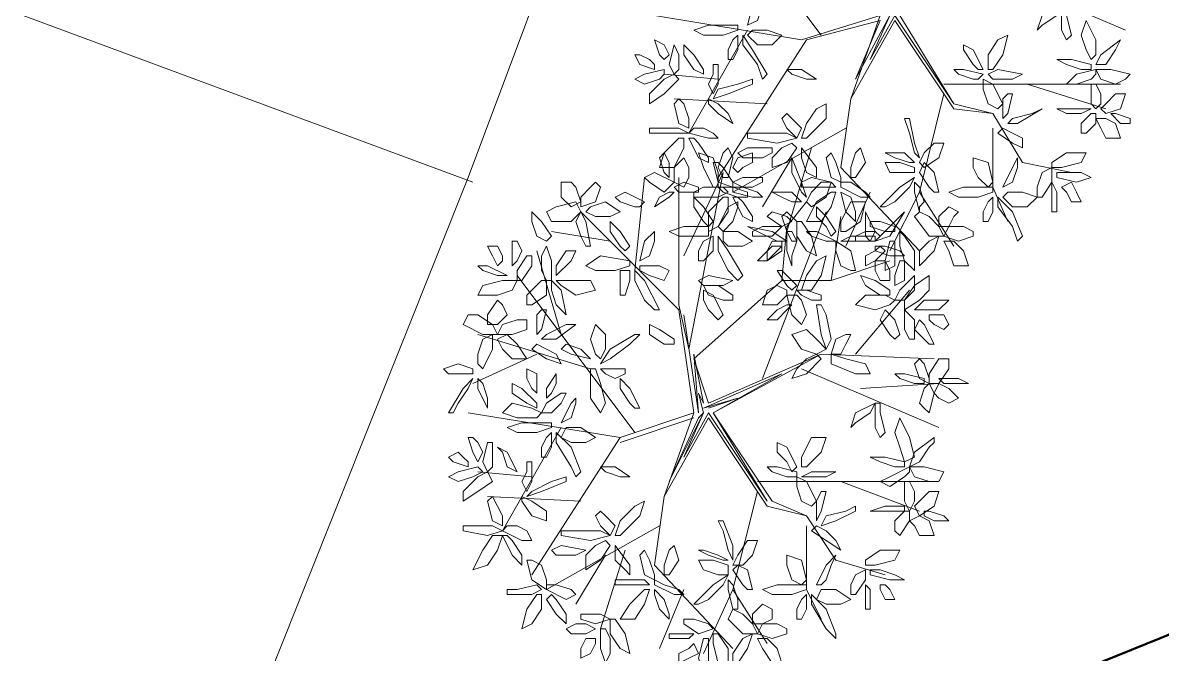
# Model space of a CAD drawing. Header units: millimetres. Extents: x 2576 to 2719, y 1757 to 1977.
# Drawn here: x 2660.46 to 2667.02, y 1828.2 to 1831.83 of the extents above; entities that cross this region are included whole.
import ezdxf

# ---------------------------------------------------------------- set-up
doc = ezdxf.new("R2010")
doc.units = ezdxf.units.MM
doc.layers.add('PDF_0', color=7, linetype='Continuous')
doc.layers.add('PDF_CVL_CUADCON_TIT', color=7, linetype='Continuous')

msp = doc.modelspace()

# ---------------------------------------------------------------- linework, layer by layer
at = {"layer": 'PDF_0', "lineweight": 9}
for points in [[(2665.0609, 1831.7581), (2664.3831, 1832.6618)], [(2666.021, 1832.1253), (2666.8117, 1831.7864)], [(2666.5011, 1830.9674), (2666.2187, 1831.0239), (2666.0492, 1831.3063), (2665.8233, 1831.3345), (2665.4844, 1831.8429), (2665.2303, 1831.391), (2665.3997, 1831.8711), (2664.9479, 1831.7299), (2664.1007, 1831.8711)], [(2666.0492, 1831.3063), (2665.8233, 1831.3628), (2665.5127, 1831.8711), (2665.8233, 1831.3628), (2665.4844, 1831.8711), (2665.3433, 1831.6169), (2665.4562, 1831.8711), (2665.2585, 1831.504), (2665.3997, 1831.8429), (2664.9761, 1831.7299), (2664.4678, 1830.9392)], [(2664.6373, 1831.7864), (2664.2984, 1831.1933)], [(2664.4678, 1831.504), (2664.1572, 1831.5322)], [(2665.7668, 1831.4757), (2666.7835, 1831.4757)], [(2666.2469, 1831.4757), (2666.6988, 1831.3345)], [(2664.7502, 1831.3628), (2664.2137, 1831.391)], [(2665.2303, 1831.391), (2665.1738, 1830.9957), (2665.6256, 1830.5156)], [(2665.7668, 1831.4193), (2665.6256, 1830.8545)], [(2665.2021, 1831.2216), (2664.5525, 1830.8545)], [(2666.0492, 1831.2216), (2666.0492, 1830.8827), (2666.134, 1830.685)], [(2664.8914, 1831.0521), (2664.722, 1830.7698)], [(2665.0044, 1831.1086), (2664.8632, 1830.6286)], [(2663.9877, 1830.4026), (2664.0442, 1830.9392)], [(2664.2701, 1830.4874), (2664.4961, 1830.9674), (2664.2984, 1829.9508), (2664.2419, 1830.205), (2664.2419, 1830.9392)], [(2665.3433, 1830.8545), (2665.2021, 1830.5438)], [(2665.8233, 1830.5438), (2665.6256, 1830.8545), (2665.4562, 1830.5156)], [(2665.1738, 1830.7133), (2665.1173, 1830.3462), (2664.8349, 1830.3462), (2664.8632, 1830.6568), (2664.9761, 1830.798)], [(2665.428, 1828.6518), (2665.1456, 1828.7365), (2664.9761, 1828.9907), (2664.7502, 1829.0471), (2664.4113, 1829.5554), (2664.1572, 1829.1036), (2664.3266, 1829.5837), (2664.2419, 1830.1767), (2663.6771, 1830.7415)], [(2664.722, 1829.7814), (2665.0891, 1830.7415)], [(2663.8466, 1830.5721), (2663.5077, 1830.6286)], [(2663.5642, 1830.0355), (2663.423, 1830.5156)], [(2665.1173, 1830.3462), (2665.4562, 1830.4591)], [(2663.9877, 1829.4707), (2663.31, 1830.3744)], [(2664.8349, 1830.3462), (2664.3266, 1829.8943), (2664.4113, 1829.6402), (2665.0609, 1829.9226), (2664.4396, 1829.5837), (2664.8349, 1829.8096), (2664.3831, 1829.6119), (2664.5808, 1829.6684), (2664.4113, 1829.6119)], [(2665.2585, 1829.9226), (2665.5692, 1830.2897)], [(2664.2701, 1830.1485), (2664.3549, 1829.5837), (2664.3266, 1829.9226), (2664.3831, 1829.6402), (2664.3549, 1829.6966), (2664.3831, 1829.5837), (2664.3549, 1829.5554), (2664.1854, 1829.1883), (2664.3831, 1829.5837), (2664.2701, 1829.3295), (2664.4113, 1829.5837), (2664.7502, 1829.0754), (2664.4396, 1829.5837), (2664.7785, 1829.0754), (2664.9761, 1828.9907)], [(2663.7336, 1829.8378), (2663.0841, 1830.0355)], [(2663.423, 1829.9226), (2663.0558, 1829.7531)], [(2665.0609, 1829.9226), (2665.7104, 1829.8943)], [(2664.9479, 1829.8378), (2665.7386, 1829.499)], [(2665.2868, 1829.7249), (2665.7386, 1829.7531)], [(2663.0276, 1829.5837), (2663.903, 1829.4425), (2663.3947, 1828.6518)], [(2664.3266, 1829.5837), (2663.903, 1829.4425)], [(2664.3266, 1829.5554), (2663.903, 1829.4142)], [(2663.5642, 1829.499), (2663.2253, 1828.9059)], [(2663.3947, 1829.2166), (2663.0841, 1829.2448)], [(2664.6937, 1829.1883), (2665.7104, 1829.1883)], [(2665.1738, 1829.1883), (2665.6256, 1829.0189)], [(2663.6771, 1829.0754), (2663.1406, 1829.1036)], [(2664.1572, 1829.1036), (2664.1007, 1828.7083), (2664.5525, 1828.2282)], [(2664.6937, 1829.1319), (2664.5525, 1828.5671)], [(2664.1289, 1828.9342), (2663.4794, 1828.5671)], [(2664.9761, 1828.9342), (2664.9761, 1828.5671), (2665.0609, 1828.3976)], [(2663.8183, 1828.7647), (2663.6489, 1828.4823)], [(2663.9313, 1828.793), (2663.7901, 1828.3411)], [(2664.2701, 1828.5671), (2664.1289, 1828.2282)], [(2664.7502, 1828.2564), (2664.5525, 1828.5671), (2664.3831, 1828.1999)]]:
    msp.add_lwpolyline(points, dxfattribs=at)
for points in [[(2664.6937, 1831.8429), (2664.6373, 1831.8146), (2664.6655, 1831.9276), (2664.722, 1831.9841), (2664.722, 1831.9276)], [(2666.4164, 1831.8711), (2666.3316, 1831.8146), (2666.3034, 1831.7864), (2666.3316, 1831.8711), (2666.4446, 1831.9558), (2666.4446, 1831.9276)], [(2666.4728, 1831.8711), (2666.5011, 1831.7581), (2666.4728, 1831.7299), (2666.4446, 1831.7864), (2666.4446, 1831.9276), (2666.4728, 1831.9276)], [(2666.614, 1831.6169), (2666.6423, 1831.6452), (2666.6423, 1831.7299), (2666.5858, 1831.8429), (2666.5576, 1831.7581), (2666.5858, 1831.6734)], [(2664.4961, 1831.7581), (2664.3831, 1831.7581), (2664.3266, 1831.7864), (2664.4113, 1831.8146), (2664.5808, 1831.8146), (2664.5808, 1831.7864)], [(2664.6373, 1831.7581), (2664.6655, 1831.7864), (2664.7502, 1831.7864), (2664.8349, 1831.7581), (2664.7785, 1831.7017), (2664.6937, 1831.7017)], [(2664.1572, 1831.7017), (2664.1007, 1831.7299), (2664.1289, 1831.6452), (2664.1572, 1831.6169), (2664.1854, 1831.6452)], [(2664.5243, 1831.6169), (2664.5525, 1831.6169), (2664.5808, 1831.6734), (2664.5808, 1831.7581), (2664.5525, 1831.7299), (2664.5243, 1831.6734)], [(2664.6937, 1831.5887), (2664.609, 1831.7017), (2664.609, 1831.7581), (2664.6655, 1831.6734), (2664.7502, 1831.5322), (2664.722, 1831.504)], [(2666.021, 1831.5605), (2666.0492, 1831.5605), (2666.1057, 1831.6452), (2666.134, 1831.7581), (2666.0775, 1831.7299), (2666.021, 1831.6452)], [(2666.7552, 1831.6734), (2666.7835, 1831.7299), (2666.6705, 1831.6452), (2666.6423, 1831.5887), (2666.6988, 1831.5887)], [(2664.1007, 1831.5887), (2664.1007, 1831.5605), (2664.016, 1831.5887), (2663.9877, 1831.6452), (2664.016, 1831.6452), (2664.0725, 1831.6169)], [(2664.2419, 1831.6452), (2664.2137, 1831.7017), (2664.1854, 1831.5887), (2664.2137, 1831.5322), (2664.2419, 1831.5605)], [(2664.3266, 1831.5605), (2664.2701, 1831.6452), (2664.2701, 1831.7017), (2664.3266, 1831.6452), (2664.3831, 1831.5605), (2664.3831, 1831.5322)], [(2665.9363, 1831.5887), (2665.8798, 1831.6734), (2665.8798, 1831.7017), (2665.9363, 1831.6734), (2665.9928, 1831.5605), (2665.9645, 1831.5605)], [(2664.4396, 1831.5322), (2664.4113, 1831.4757), (2664.4396, 1831.4193), (2664.4678, 1831.4757), (2664.4678, 1831.5887), (2664.4396, 1831.5887)], [(2666.5576, 1831.5605), (2666.4728, 1831.5887), (2666.4164, 1831.6169), (2666.5011, 1831.6169), (2666.614, 1831.5887), (2666.614, 1831.5605)], [(2664.1289, 1831.504), (2664.0442, 1831.4757), (2663.9877, 1831.504), (2664.0442, 1831.5322), (2664.1572, 1831.5605), (2664.1572, 1831.5322)], [(2664.2137, 1831.5322), (2664.2419, 1831.504), (2664.1572, 1831.4193), (2664.0725, 1831.3628), (2664.0725, 1831.4193), (2664.1572, 1831.504)], [(2664.9761, 1831.504), (2665.0326, 1831.504), (2664.9479, 1831.5605), (2664.8632, 1831.5605), (2664.8914, 1831.5322)], [(2665.9363, 1831.504), (2665.8516, 1831.5322), (2665.8233, 1831.5605), (2665.8798, 1831.5605), (2665.9928, 1831.5322), (2665.9645, 1831.504)], [(2666.1622, 1831.504), (2666.2187, 1831.5322), (2666.0775, 1831.5605), (2666.021, 1831.5322), (2666.0492, 1831.504)], [(2666.614, 1831.504), (2666.5293, 1831.4757), (2666.4728, 1831.4757), (2666.5293, 1831.5322), (2666.6423, 1831.5605), (2666.6423, 1831.5322)], [(2666.7552, 1831.4757), (2666.6705, 1831.504), (2666.6423, 1831.5605), (2666.727, 1831.5605), (2666.84, 1831.5322), (2666.8117, 1831.504)], [(2664.5808, 1831.4757), (2664.4678, 1831.4475), (2664.4396, 1831.391), (2664.5243, 1831.4193), (2664.6655, 1831.4757), (2664.6655, 1831.504)], [(2666.021, 1831.3628), (2665.9928, 1831.4475), (2665.9928, 1831.504), (2666.0492, 1831.4757), (2666.1057, 1831.3628), (2666.0775, 1831.3345)], [(2666.6705, 1831.4193), (2666.6705, 1831.3628), (2666.6423, 1831.3345), (2666.614, 1831.3628), (2666.614, 1831.4757), (2666.6423, 1831.4757)], [(2664.2701, 1831.3628), (2664.2984, 1831.2781), (2664.2984, 1831.2216), (2664.2419, 1831.2498), (2664.2137, 1831.3628), (2664.2419, 1831.391)], [(2664.4113, 1831.391), (2664.4113, 1831.3628), (2664.4678, 1831.3063), (2664.5525, 1831.2498), (2664.5243, 1831.3063), (2664.4678, 1831.3628)], [(2666.1057, 1831.391), (2666.1057, 1831.3063), (2666.1057, 1831.2781), (2666.134, 1831.3063), (2666.1622, 1831.4193), (2666.134, 1831.4193)], [(2666.6988, 1831.3628), (2666.7552, 1831.4193), (2666.8117, 1831.4193), (2666.7835, 1831.3345), (2666.6988, 1831.3063), (2666.6705, 1831.3345)], [(2664.9761, 1831.2498), (2665.0326, 1831.3345), (2665.0891, 1831.3628), (2665.0891, 1831.2781), (2664.9761, 1831.1651), (2664.9479, 1831.1651)], [(2666.2752, 1831.3063), (2666.3316, 1831.3345), (2666.1904, 1831.2498), (2666.134, 1831.2498), (2666.1622, 1831.2781)], [(2666.5576, 1831.3063), (2666.614, 1831.3345), (2666.5011, 1831.3345), (2666.4164, 1831.3345), (2666.4728, 1831.3063)], [(2664.8632, 1831.3063), (2664.8349, 1831.2781), (2664.8632, 1831.2216), (2664.9197, 1831.1651), (2664.9479, 1831.2216), (2664.8914, 1831.2781)], [(2665.5692, 1831.1933), (2665.5974, 1831.0804), (2665.6256, 1831.0521), (2665.5974, 1831.1369), (2665.5692, 1831.2781), (2665.5409, 1831.2781)], [(2666.5576, 1831.2498), (2666.614, 1831.3063), (2666.6423, 1831.3063), (2666.6423, 1831.2498), (2666.5858, 1831.1933), (2666.5576, 1831.1933)], [(2666.6423, 1831.2781), (2666.6988, 1831.2781), (2666.7552, 1831.2498), (2666.7835, 1831.1651), (2666.6988, 1831.1651), (2666.6705, 1831.2216)], [(2666.727, 1831.3063), (2666.7835, 1831.2498), (2666.84, 1831.2498), (2666.84, 1831.2781), (2666.7552, 1831.3063)], [(2664.1289, 1831.2216), (2664.2419, 1831.2216), (2664.2984, 1831.1933), (2664.2137, 1831.1933), (2664.0725, 1831.1933), (2664.0725, 1831.2216)], [(2664.3831, 1831.2216), (2664.4396, 1831.1933), (2664.4678, 1831.1651), (2664.4113, 1831.1651), (2664.2984, 1831.1933), (2664.3266, 1831.2216)], [(2664.722, 1831.1933), (2664.8632, 1831.1933), (2664.9197, 1831.1651), (2664.8067, 1831.1369), (2664.6373, 1831.1651), (2664.6373, 1831.1933)], [(2666.1057, 1831.2216), (2666.0775, 1831.1933), (2666.1622, 1831.1369), (2666.2187, 1831.1086), (2666.2187, 1831.1651), (2666.1622, 1831.1933)], [(2664.2701, 1831.1651), (2664.2419, 1831.1651), (2664.1572, 1831.0804), (2664.1289, 1830.9957), (2664.2137, 1830.9957), (2664.2701, 1831.1086)], [(2664.3549, 1831.1369), (2664.4113, 1831.0521), (2664.4113, 1831.0239), (2664.3549, 1831.0521), (2664.2984, 1831.1651), (2664.3266, 1831.1651)], [(2664.8914, 1831.1369), (2664.9197, 1831.1086), (2664.8632, 1831.0239), (2664.7785, 1830.9957), (2664.7785, 1831.0521), (2664.8349, 1831.1086)], [(2665.6256, 1831.0239), (2665.6539, 1830.9957), (2665.7386, 1831.0521), (2665.7668, 1831.1369), (2665.7104, 1831.1369), (2665.6539, 1831.0804)], [(2664.1854, 1830.9392), (2664.1854, 1831.0239), (2664.1572, 1831.0804), (2664.1289, 1831.0521), (2664.1572, 1830.9674)], [(2664.2701, 1830.8827), (2664.2137, 1830.9109), (2664.2137, 1830.9957), (2664.2701, 1831.0521), (2664.2984, 1830.9957), (2664.2984, 1830.9392)], [(2664.4678, 1830.8827), (2664.4396, 1830.8827), (2664.3831, 1830.9957), (2664.3549, 1831.0804), (2664.4396, 1831.0521), (2664.4678, 1830.9674)], [(2664.4678, 1830.9957), (2664.4961, 1831.0804), (2664.5243, 1831.1086), (2664.5525, 1831.0521), (2664.5243, 1830.9392), (2664.4961, 1830.9392)], [(2664.5808, 1830.9674), (2664.5525, 1830.9957), (2664.5808, 1831.0521), (2664.6655, 1831.0804), (2664.6655, 1831.0239), (2664.609, 1830.9957)], [(2664.722, 1831.0521), (2664.609, 1831.0521), (2664.5808, 1831.0804), (2664.6373, 1831.1086), (2664.7785, 1831.1086), (2664.7785, 1831.0804)], [(2664.8914, 1830.9674), (2664.8914, 1831.0521), (2664.9479, 1830.9109), (2664.9761, 1830.8262), (2664.9479, 1830.8545)], [(2664.9479, 1831.0521), (2664.9479, 1831.1086), (2665.0326, 1830.9957), (2665.0326, 1830.9392), (2664.9761, 1830.9674)], [(2665.1456, 1831.0239), (2665.1738, 1830.9392), (2665.1738, 1830.9109), (2665.1173, 1830.9392), (2665.0891, 1831.0521), (2665.1173, 1831.0804)], [(2665.2303, 1830.9957), (2665.2585, 1831.0804), (2665.2868, 1831.1086), (2665.315, 1831.0239), (2665.2585, 1830.9392), (2665.2303, 1830.9392)], [(2665.4844, 1831.0521), (2665.5692, 1831.0239), (2665.5974, 1831.0239), (2665.5409, 1831.0804), (2665.4562, 1831.0804), (2665.428, 1831.0804)], [(2665.9645, 1830.9392), (2665.9363, 1830.9957), (2665.9363, 1831.0521), (2666.021, 1831.0239), (2666.0492, 1830.9109), (2666.021, 1830.8827)], [(2666.1622, 1830.9109), (2666.1057, 1830.8827), (2666.1622, 1830.9957), (2666.1904, 1831.0521), (2666.1904, 1830.9957)], [(2666.3881, 1830.9957), (2666.3881, 1831.0239), (2666.4728, 1831.0804), (2666.5858, 1831.0804), (2666.5576, 1831.0239), (2666.4446, 1830.9957)], [(2664.4961, 1830.9957), (2664.5525, 1830.9109), (2664.5525, 1830.8827), (2664.4678, 1830.9109), (2664.4396, 1831.0239), (2664.4678, 1831.0239)], [(2665.5974, 1830.9674), (2665.5974, 1830.9957), (2665.5127, 1831.0239), (2665.428, 1831.0239), (2665.4562, 1830.9674), (2665.5409, 1830.9674)], [(2665.6821, 1830.8827), (2665.6256, 1830.9674), (2665.6539, 1831.0239), (2665.7104, 1830.9674), (2665.7386, 1830.8545), (2665.7104, 1830.8545)], [(2666.3034, 1830.8827), (2666.3316, 1830.9674), (2666.3881, 1830.9957), (2666.3881, 1830.9109), (2666.3316, 1830.8262), (2666.3034, 1830.8262)], [(2664.1572, 1830.8545), (2664.0725, 1830.9109), (2664.0442, 1830.9392), (2664.1007, 1830.9674), (2664.2137, 1830.9109), (2664.1854, 1830.8827)], [(2664.6655, 1830.8827), (2664.609, 1830.8827), (2664.5525, 1830.9109), (2664.609, 1830.9392), (2664.722, 1830.9392), (2664.722, 1830.9109)], [(2665.0044, 1830.9392), (2665.1173, 1830.9109), (2665.1456, 1830.8827), (2665.0891, 1830.8827), (2664.9479, 1830.8827), (2664.9479, 1830.9109)], [(2665.4844, 1830.798), (2665.5692, 1830.8827), (2665.5974, 1830.9392), (2665.5127, 1830.8827), (2665.3997, 1830.7698), (2665.428, 1830.7698)], [(2666.4728, 1830.9674), (2666.5576, 1830.9674), (2666.614, 1830.9392), (2666.5293, 1830.9109), (2666.4164, 1830.9392), (2666.4164, 1830.9674)], [(2663.6489, 1830.8827), (2663.6771, 1830.798), (2663.6206, 1830.7698), (2663.5642, 1830.8262), (2663.5642, 1830.9109), (2663.6206, 1830.9109)], [(2663.7618, 1830.9109), (2663.7901, 1830.8827), (2663.7618, 1830.798), (2663.6771, 1830.7698), (2663.6771, 1830.8262), (2663.7336, 1830.8827)], [(2663.9877, 1830.7698), (2663.903, 1830.798), (2663.8748, 1830.8262), (2663.9313, 1830.8545), (2664.0442, 1830.798), (2664.016, 1830.7698)], [(2664.1289, 1830.8262), (2664.1007, 1830.7698), (2664.1854, 1830.8262), (2664.2137, 1830.8545), (2664.1854, 1830.8545)], [(2664.3266, 1830.8545), (2664.2419, 1830.8545), (2664.2137, 1830.8827), (2664.2701, 1830.9109), (2664.3549, 1830.8827), (2664.3549, 1830.8545)], [(2664.3831, 1830.8827), (2664.4961, 1830.8827), (2664.5243, 1830.8545), (2664.4678, 1830.8262), (2664.3266, 1830.8262), (2664.3266, 1830.8545)], [(2664.5808, 1830.8262), (2664.4961, 1830.8545), (2664.4678, 1830.8827), (2664.5525, 1830.8827), (2664.6373, 1830.8545), (2664.6373, 1830.8262)], [(2664.609, 1830.8827), (2664.6937, 1830.8545), (2664.722, 1830.8262), (2664.6655, 1830.8262), (2664.5525, 1830.8545), (2664.5525, 1830.8827)], [(2664.8349, 1830.8262), (2664.7785, 1830.8545), (2664.8914, 1830.8545), (2664.9479, 1830.798), (2664.8914, 1830.798)], [(2664.9761, 1830.798), (2665.0044, 1830.7698), (2665.0891, 1830.8262), (2665.1173, 1830.9109), (2665.0609, 1830.9109), (2665.0044, 1830.8545)], [(2665.1456, 1830.8545), (2665.1173, 1830.8545), (2665.0326, 1830.798), (2664.9761, 1830.685), (2665.0609, 1830.685), (2665.1173, 1830.7698)], [(2665.2303, 1830.9109), (2665.315, 1830.8545), (2665.3433, 1830.8262), (2665.2868, 1830.8262), (2665.1738, 1830.8827), (2665.1738, 1830.9109)], [(2665.2303, 1830.8262), (2665.1738, 1830.8545), (2665.2021, 1830.7415), (2665.2585, 1830.685), (2665.2585, 1830.7415)], [(2665.6539, 1830.798), (2665.6256, 1830.8827), (2665.5974, 1830.9109), (2665.5974, 1830.8545), (2665.6256, 1830.7415), (2665.6256, 1830.7698)], [(2665.9645, 1830.8262), (2665.8516, 1830.8262), (2665.7951, 1830.8545), (2665.8798, 1830.8827), (2666.0492, 1830.8827), (2666.0492, 1830.8545)], [(2666.1057, 1830.8262), (2666.134, 1830.8545), (2666.2187, 1830.8545), (2666.3034, 1830.8262), (2666.2469, 1830.7698), (2666.1622, 1830.7698)], [(2666.3881, 1830.798), (2666.3881, 1830.8545), (2666.3881, 1830.9109), (2666.4164, 1830.8545), (2666.4164, 1830.7415), (2666.3881, 1830.7415)], [(2666.4446, 1830.8827), (2666.5011, 1830.9109), (2666.5293, 1830.8545), (2666.5576, 1830.798), (2666.5011, 1830.798), (2666.4728, 1830.8545)], [(2663.5359, 1830.7698), (2663.6489, 1830.798), (2663.6771, 1830.7415), (2663.6206, 1830.685), (2663.5077, 1830.685), (2663.4794, 1830.7415)], [(2663.7054, 1830.7415), (2663.7336, 1830.7698), (2663.8183, 1830.798), (2663.903, 1830.7415), (2663.8466, 1830.7133), (2663.7618, 1830.7133)], [(2664.3831, 1830.685), (2664.3266, 1830.7698), (2664.3266, 1830.8262), (2664.3831, 1830.7698), (2664.4396, 1830.685), (2664.4113, 1830.6568)], [(2664.5243, 1830.8262), (2664.4961, 1830.8262), (2664.4113, 1830.7415), (2664.4113, 1830.6286), (2664.4678, 1830.6568), (2664.5243, 1830.7415)], [(2664.5525, 1830.685), (2664.5808, 1830.7698), (2664.5808, 1830.798), (2664.5243, 1830.7698), (2664.4678, 1830.6568), (2664.4961, 1830.6286)], [(2664.609, 1830.798), (2664.6655, 1830.7133), (2664.6655, 1830.685), (2664.609, 1830.7133), (2664.5525, 1830.8262), (2664.5808, 1830.8262)], [(2665.1738, 1830.6286), (2665.2021, 1830.6286), (2665.2868, 1830.685), (2665.315, 1830.798), (2665.2303, 1830.798), (2665.1738, 1830.685)], [(2665.9928, 1830.685), (2666.021, 1830.685), (2666.0492, 1830.7415), (2666.0492, 1830.8262), (2666.021, 1830.798), (2665.9928, 1830.7415)], [(2666.1622, 1830.6568), (2666.0775, 1830.7698), (2666.0775, 1830.8262), (2666.1622, 1830.7415), (2666.2187, 1830.6003), (2666.1904, 1830.5721)], [(2663.423, 1830.6003), (2663.3947, 1830.685), (2663.3947, 1830.7415), (2663.4512, 1830.685), (2663.5077, 1830.6003), (2663.4794, 1830.5721)], [(2663.6771, 1830.6003), (2663.6489, 1830.685), (2663.6771, 1830.7415), (2663.7054, 1830.685), (2663.7336, 1830.5438), (2663.7054, 1830.5438)], [(2664.7785, 1830.7415), (2664.7502, 1830.7133), (2664.8349, 1830.6568), (2664.8914, 1830.685), (2664.8632, 1830.7133)], [(2664.8914, 1830.5721), (2664.9197, 1830.5721), (2664.9197, 1830.685), (2664.8632, 1830.7415), (2664.8349, 1830.7133), (2664.8632, 1830.6286)], [(2665.0891, 1830.6568), (2665.0326, 1830.7133), (2665.0326, 1830.7698), (2665.0891, 1830.7133), (2665.1456, 1830.6286), (2665.1173, 1830.6003)], [(2665.315, 1830.685), (2665.315, 1830.7415), (2665.3715, 1830.6286), (2665.3433, 1830.5721), (2665.315, 1830.6003)], [(2665.4844, 1830.685), (2665.5409, 1830.7415), (2665.4562, 1830.6003), (2665.3715, 1830.5721), (2665.3997, 1830.6003)], [(2665.6821, 1830.7133), (2665.7386, 1830.6568), (2665.7668, 1830.6003), (2665.6821, 1830.6003), (2665.5974, 1830.7133), (2665.6256, 1830.7415)], [(2665.8233, 1830.7133), (2665.7951, 1830.6568), (2665.7386, 1830.6568), (2665.7386, 1830.7133), (2665.7951, 1830.7698), (2665.8516, 1830.7415)], [(2663.903, 1830.5438), (2663.8466, 1830.6286), (2663.8466, 1830.685), (2663.903, 1830.6286), (2663.9595, 1830.5438), (2663.9313, 1830.5156)], [(2664.3549, 1830.6003), (2664.2419, 1830.6003), (2664.1854, 1830.6286), (2664.2701, 1830.6568), (2664.4113, 1830.6568), (2664.4113, 1830.6003)], [(2664.6937, 1830.6286), (2664.6373, 1830.6568), (2664.7785, 1830.6286), (2664.8632, 1830.5721), (2664.8067, 1830.5721)], [(2664.722, 1830.6568), (2664.7785, 1830.6568), (2664.8349, 1830.6568), (2664.7785, 1830.6003), (2664.6655, 1830.6003), (2664.6655, 1830.6286)], [(2664.9197, 1830.685), (2664.9479, 1830.685), (2665.0044, 1830.6003), (2665.0326, 1830.4874), (2664.9761, 1830.5156), (2664.9197, 1830.6003)], [(2665.3997, 1830.685), (2665.4844, 1830.6568), (2665.4844, 1830.6286), (2665.428, 1830.6286), (2665.3433, 1830.6568), (2665.3433, 1830.685)], [(2665.9363, 1830.6286), (2665.9363, 1830.6003), (2665.8516, 1830.5721), (2665.7668, 1830.6003), (2665.7951, 1830.6568), (2665.8798, 1830.6568)], [(2664.0725, 1830.4874), (2664.016, 1830.4591), (2664.0442, 1830.5721), (2664.1007, 1830.6286), (2664.1007, 1830.5721)], [(2664.3549, 1830.4591), (2664.3831, 1830.4591), (2664.4396, 1830.5156), (2664.4396, 1830.6003), (2664.3831, 1830.5721), (2664.3549, 1830.5156)], [(2664.5243, 1830.4026), (2664.4678, 1830.5156), (2664.4678, 1830.6003), (2664.5243, 1830.5156), (2664.609, 1830.3744), (2664.5808, 1830.3462)], [(2664.4961, 1830.5721), (2664.4961, 1830.6286), (2664.5808, 1830.6286), (2664.6655, 1830.5721), (2664.609, 1830.5438), (2664.5243, 1830.5438)], [(2664.9197, 1830.5721), (2664.8914, 1830.4874), (2664.8914, 1830.4309), (2664.8632, 1830.5156), (2664.8632, 1830.6286), (2664.8914, 1830.6286)], [(2665.0891, 1830.5721), (2665.1456, 1830.5721), (2665.0326, 1830.6286), (2664.9761, 1830.6286), (2665.0044, 1830.6003)], [(2665.315, 1830.5721), (2665.2021, 1830.5721), (2665.1738, 1830.5721), (2665.2303, 1830.6003), (2665.3715, 1830.6003), (2665.3715, 1830.5721)], [(2665.315, 1830.6286), (2665.3715, 1830.6286), (2665.3997, 1830.6003), (2665.3715, 1830.5721), (2665.2585, 1830.5721), (2665.2585, 1830.6003)], [(2665.5127, 1830.6286), (2665.5409, 1830.6003), (2665.5974, 1830.5156), (2665.5974, 1830.4026), (2665.5409, 1830.4591), (2665.5127, 1830.5438)], [(2665.6256, 1830.5156), (2665.6821, 1830.5721), (2665.7386, 1830.6003), (2665.7104, 1830.5156), (2665.6256, 1830.4309), (2665.6256, 1830.4591)], [(2663.2253, 1830.4591), (2663.197, 1830.4309), (2663.1688, 1830.4874), (2663.1406, 1830.5438), (2663.197, 1830.5438), (2663.2253, 1830.4874)], [(2663.3382, 1830.5156), (2663.31, 1830.4591), (2663.2818, 1830.4309), (2663.2818, 1830.4874), (2663.2818, 1830.5721), (2663.31, 1830.5721)], [(2663.4512, 1830.4026), (2663.4512, 1830.4874), (2663.4794, 1830.5438), (2663.5077, 1830.4591), (2663.5077, 1830.3462), (2663.4794, 1830.3462)], [(2664.7502, 1830.4591), (2664.8349, 1830.5156), (2664.8349, 1830.5438), (2664.7785, 1830.5438), (2664.6937, 1830.4591), (2664.722, 1830.4591)], [(2664.8349, 1830.5721), (2664.8349, 1830.5438), (2664.8067, 1830.5156), (2664.7502, 1830.4591), (2664.7502, 1830.5156), (2664.7785, 1830.5721)], [(2665.1738, 1830.4309), (2665.1456, 1830.5156), (2665.1456, 1830.5721), (2665.2303, 1830.5156), (2665.2585, 1830.4026), (2665.2303, 1830.4026)], [(2665.3997, 1830.5438), (2665.428, 1830.5156), (2665.3715, 1830.4591), (2665.315, 1830.4309), (2665.315, 1830.4874), (2665.3715, 1830.5156)], [(2665.3715, 1830.5438), (2665.3715, 1830.5156), (2665.4562, 1830.4874), (2665.5409, 1830.4874), (2665.5127, 1830.5156), (2665.428, 1830.5438)], [(2665.4844, 1830.5156), (2665.4844, 1830.4309), (2665.428, 1830.4026), (2665.428, 1830.4591), (2665.4562, 1830.5721), (2665.4844, 1830.5721)], [(2665.7668, 1830.5721), (2665.8233, 1830.5721), (2665.8798, 1830.5156), (2665.908, 1830.4309), (2665.8233, 1830.4309), (2665.7951, 1830.5156)], [(2663.3947, 1830.4309), (2663.3382, 1830.3462), (2663.31, 1830.3462), (2663.31, 1830.4026), (2663.3665, 1830.4874), (2663.3947, 1830.4874)], [(2663.5359, 1830.4309), (2663.5359, 1830.3744), (2663.6206, 1830.4591), (2663.6489, 1830.5156), (2663.5924, 1830.5156)], [(2663.8748, 1830.4026), (2663.7618, 1830.4026), (2663.7054, 1830.4309), (2663.7901, 1830.4874), (2663.9595, 1830.4591), (2663.9595, 1830.4309)], [(2664.9479, 1830.2897), (2665.0044, 1830.2897), (2665.0609, 1830.3744), (2665.0891, 1830.4874), (2665.0326, 1830.4591), (2664.9761, 1830.3744)], [(2665.4562, 1830.3462), (2665.3997, 1830.3462), (2665.3715, 1830.4026), (2665.3715, 1830.4591), (2665.428, 1830.4591), (2665.4562, 1830.4026)], [(2665.5409, 1830.4026), (2665.5409, 1830.3462), (2665.4844, 1830.3179), (2665.4844, 1830.3744), (2665.5127, 1830.4591), (2665.5409, 1830.4591)], [(2663.197, 1830.3744), (2663.2535, 1830.3744), (2663.1406, 1830.4309), (2663.0841, 1830.4309), (2663.1123, 1830.4026)], [(2663.903, 1830.2614), (2663.9313, 1830.2614), (2663.9595, 1830.3462), (2663.9595, 1830.4026), (2663.903, 1830.4026), (2663.903, 1830.3179)], [(2664.0442, 1830.2332), (2663.9877, 1830.3462), (2663.9877, 1830.4026), (2664.0442, 1830.3462), (2664.1289, 1830.1767), (2664.1007, 1830.1767)], [(2664.016, 1830.4026), (2664.016, 1830.4309), (2664.1289, 1830.4309), (2664.1854, 1830.4026), (2664.1572, 1830.3462), (2664.0725, 1830.3744)], [(2664.8632, 1830.3744), (2664.9197, 1830.3179), (2664.8914, 1830.2897), (2664.8632, 1830.3179), (2664.8067, 1830.4026), (2664.8349, 1830.4026)], [(2663.31, 1830.3462), (2663.2818, 1830.2897), (2663.197, 1830.2614), (2663.0841, 1830.2614), (2663.1123, 1830.3179), (2663.2253, 1830.3462)], [(2663.3665, 1830.2614), (2663.4512, 1830.3462), (2663.4794, 1830.3462), (2663.4794, 1830.2614), (2663.3947, 1830.205), (2663.3665, 1830.205)], [(2663.5359, 1830.205), (2663.5924, 1830.1485), (2663.5642, 1830.2897), (2663.5077, 1830.3462), (2663.5077, 1830.2897)], [(2663.5359, 1830.3462), (2663.5642, 1830.3179), (2663.6489, 1830.2614), (2663.7618, 1830.2897), (2663.7336, 1830.3462), (2663.6206, 1830.3462)], [(2664.4961, 1830.3179), (2664.5525, 1830.3462), (2664.4113, 1830.3744), (2664.3549, 1830.3462), (2664.3831, 1830.3179)], [(2665.3997, 1830.2614), (2665.315, 1830.3179), (2665.2868, 1830.3744), (2665.3715, 1830.3462), (2665.4562, 1830.2897), (2665.4562, 1830.2614)], [(2665.5974, 1830.2897), (2665.5409, 1830.2332), (2665.4844, 1830.2332), (2665.5127, 1830.2897), (2665.5974, 1830.3744), (2665.5974, 1830.3462)], [(2665.5409, 1830.1767), (2665.5409, 1830.2332), (2665.5974, 1830.3179), (2665.6821, 1830.3744), (2665.6821, 1830.2897), (2665.6256, 1830.2332)], [(2664.4961, 1830.2332), (2664.4113, 1830.2614), (2664.3831, 1830.3179), (2664.4678, 1830.3179), (2664.5525, 1830.2614), (2664.5525, 1830.2332)], [(2664.4113, 1830.1767), (2664.3831, 1830.2332), (2664.3831, 1830.2897), (2664.4396, 1830.2614), (2664.4961, 1830.1485), (2664.4678, 1830.1202)], [(2664.8632, 1830.2897), (2664.8632, 1830.2614), (2664.8067, 1830.205), (2664.722, 1830.205), (2664.7502, 1830.2897), (2664.8067, 1830.3179)], [(2664.9479, 1830.2332), (2664.9761, 1830.1485), (2664.9479, 1830.092), (2664.8914, 1830.1485), (2664.8632, 1830.2614), (2664.9197, 1830.2614)], [(2665.0044, 1830.2332), (2664.9479, 1830.2614), (2664.9197, 1830.2897), (2664.9761, 1830.2897), (2665.0609, 1830.2614), (2665.0609, 1830.2332)], [(2665.4844, 1830.2332), (2665.4562, 1830.205), (2665.3715, 1830.1767), (2665.2585, 1830.205), (2665.315, 1830.2614), (2665.428, 1830.2614)], [(2663.2535, 1830.1485), (2663.197, 1830.092), (2663.1406, 1830.092), (2663.1406, 1830.1485), (2663.197, 1830.2332), (2663.2253, 1830.205)], [(2664.8914, 1830.205), (2664.8632, 1830.205), (2664.8067, 1830.1767), (2664.7502, 1830.1202), (2664.8067, 1830.1202), (2664.8632, 1830.1767)], [(2665.0891, 1830.1485), (2665.1173, 1830.0073), (2665.0891, 1829.9508), (2665.0609, 1830.0355), (2665.0326, 1830.205), (2665.0609, 1830.205)], [(2665.6539, 1830.2332), (2665.7386, 1830.2332), (2665.7951, 1830.2332), (2665.7386, 1830.1767), (2665.6256, 1830.1767), (2665.5974, 1830.1767)], [(2663.0841, 1830.1485), (2663.1688, 1830.092), (2663.197, 1830.0355), (2663.1123, 1830.0355), (2662.9994, 1830.092), (2663.0276, 1830.1485)], [(2663.423, 1830.1485), (2663.423, 1830.0638), (2663.423, 1830.0355), (2663.4512, 1830.0638), (2663.4794, 1830.1767), (2663.4512, 1830.1767)], [(2665.4562, 1830.0355), (2665.3997, 1830.1202), (2665.428, 1830.1767), (2665.4844, 1830.1202), (2665.5127, 1830.0355), (2665.4844, 1830.0073)], [(2665.5409, 1830.0638), (2665.5409, 1830.1485), (2665.5409, 1830.1767), (2665.5974, 1830.1202), (2665.5974, 1830.0073), (2665.5692, 1830.0073)], [(2665.6821, 1830.1202), (2665.6821, 1830.1485), (2665.7668, 1830.1485), (2665.7951, 1830.092), (2665.7668, 1830.0638), (2665.7104, 1830.092)], [(2663.3665, 1830.1202), (2663.3665, 1830.0638), (2663.2818, 1830.0355), (2663.197, 1830.0355), (2663.2253, 1830.092), (2663.31, 1830.1202)], [(2663.5924, 1830.092), (2663.6489, 1830.092), (2663.5359, 1830.0073), (2663.4512, 1830.0073), (2663.4794, 1830.0355)], [(2663.7901, 1829.8943), (2663.7618, 1829.9226), (2663.7336, 1830.0073), (2663.7618, 1830.092), (2663.8183, 1830.0355), (2663.8183, 1829.9508)], [(2664.1572, 1829.979), (2664.0725, 1830.0355), (2664.0725, 1830.092), (2664.1289, 1830.0638), (2664.2137, 1830.0073), (2664.2137, 1829.979)], [(2665.0891, 1829.9508), (2665.0326, 1829.9226), (2664.9479, 1829.9508), (2664.8914, 1830.0355), (2664.9761, 1830.0638), (2665.0326, 1830.0073)], [(2665.6539, 1830.0073), (2665.5974, 1830.0638), (2665.6256, 1830.1202), (2665.6539, 1830.092), (2665.7104, 1829.979), (2665.6821, 1829.979)], [(2663.0841, 1829.9226), (2663.1123, 1830.0073), (2663.1688, 1830.0355), (2663.1688, 1829.9508), (2663.1123, 1829.8378), (2663.0841, 1829.8661)], [(2663.197, 1830.0073), (2663.2535, 1830.0355), (2663.31, 1829.979), (2663.3665, 1829.8943), (2663.2818, 1829.8943), (2663.2253, 1829.9508)], [(2663.9595, 1829.979), (2663.8466, 1829.8943), (2663.7901, 1829.8661), (2663.8466, 1829.9508), (2663.9877, 1830.0355), (2664.016, 1830.0355)], [(2665.2303, 1830.0355), (2665.2021, 1830.0355), (2665.1456, 1830.0073), (2665.1173, 1829.9226), (2665.1738, 1829.9226), (2665.2021, 1829.979)], [(2663.423, 1829.979), (2663.3947, 1829.9508), (2663.4794, 1829.8943), (2663.5642, 1829.8661), (2663.5359, 1829.9226), (2663.4794, 1829.9508)], [(2663.6771, 1829.9508), (2663.7336, 1829.8943), (2663.6206, 1829.9226), (2663.5642, 1829.9508), (2663.5924, 1829.979)], [(2663.0558, 1829.8096), (2663.0558, 1829.8378), (2662.9711, 1829.8661), (2662.8864, 1829.8378), (2662.9146, 1829.8096), (2662.9994, 1829.8096)], [(2664.9761, 1829.8943), (2664.9197, 1829.8378), (2664.8914, 1829.7814), (2664.9761, 1829.8096), (2665.0609, 1829.8943), (2665.0326, 1829.9226)], [(2665.2021, 1829.8943), (2665.315, 1829.8661), (2665.3433, 1829.8096), (2665.2585, 1829.8096), (2665.1173, 1829.8661), (2665.1173, 1829.9226)], [(2665.6539, 1829.8661), (2665.6821, 1829.7814), (2665.6821, 1829.7531), (2665.6256, 1829.7814), (2665.5974, 1829.8661), (2665.6256, 1829.8943)], [(2665.6821, 1829.8096), (2665.7386, 1829.8943), (2665.7951, 1829.8943), (2665.7951, 1829.8378), (2665.7386, 1829.7531), (2665.6821, 1829.7531)], [(2663.423, 1829.6966), (2663.3947, 1829.7249), (2663.3665, 1829.7814), (2663.3665, 1829.8378), (2663.423, 1829.8096), (2663.423, 1829.7531)], [(2663.5359, 1829.7531), (2663.5359, 1829.8096), (2663.4794, 1829.7249), (2663.4794, 1829.6684), (2663.5077, 1829.6966)], [(2663.7901, 1829.7531), (2663.8183, 1829.6402), (2663.7901, 1829.5837), (2663.7336, 1829.6684), (2663.7336, 1829.8378), (2663.7618, 1829.8378)], [(2663.9313, 1829.8096), (2663.9313, 1829.8378), (2663.8748, 1829.8378), (2663.7901, 1829.8378), (2663.8183, 1829.8096), (2663.8748, 1829.7814)], [(2665.5974, 1829.7531), (2665.5127, 1829.7814), (2665.4844, 1829.8096), (2665.5409, 1829.8096), (2665.6539, 1829.7814), (2665.6539, 1829.7531)], [(2662.9711, 1829.6402), (2663.0276, 1829.7249), (2663.0558, 1829.7814), (2662.9994, 1829.7249), (2662.9146, 1829.5837), (2662.9429, 1829.5837)], [(2663.1406, 1829.6684), (2663.1123, 1829.7531), (2663.0841, 1829.7814), (2663.0841, 1829.7249), (2663.1406, 1829.6119), (2663.1406, 1829.6402)], [(2663.3665, 1829.6402), (2663.2818, 1829.6966), (2663.2818, 1829.7531), (2663.3382, 1829.7249), (2663.423, 1829.6402), (2663.423, 1829.6119)], [(2663.9595, 1829.6402), (2663.903, 1829.7249), (2663.903, 1829.7814), (2663.9595, 1829.7249), (2664.016, 1829.6119), (2663.9877, 1829.6119)], [(2665.6256, 1829.6402), (2665.6539, 1829.7249), (2665.6821, 1829.7531), (2665.7104, 1829.6966), (2665.6821, 1829.5837), (2665.6539, 1829.6119)], [(2665.7104, 1829.6966), (2665.7386, 1829.7531), (2665.7951, 1829.7249), (2665.8516, 1829.6684), (2665.7951, 1829.6402), (2665.7386, 1829.6684)], [(2665.7386, 1829.7814), (2665.7668, 1829.7531), (2665.8233, 1829.7531), (2665.908, 1829.7531), (2665.8516, 1829.7814), (2665.7951, 1829.7814)], [(2663.5642, 1829.6402), (2663.5077, 1829.5837), (2663.4512, 1829.5837), (2663.4794, 1829.6402), (2663.5642, 1829.6966), (2663.5924, 1829.6966)], [(2663.4512, 1829.5837), (2663.423, 1829.5554), (2663.31, 1829.5554), (2663.2253, 1829.5837), (2663.2818, 1829.6402), (2663.3947, 1829.6119)], [(2663.6206, 1829.5554), (2663.5642, 1829.5272), (2663.6206, 1829.6402), (2663.6489, 1829.6684), (2663.6489, 1829.6402)], [(2665.3433, 1829.5837), (2665.3715, 1829.6402), (2665.2585, 1829.5837), (2665.2303, 1829.499), (2665.2585, 1829.5272)], [(2665.3997, 1829.5837), (2665.428, 1829.4707), (2665.3997, 1829.4425), (2665.3715, 1829.499), (2665.3715, 1829.6402), (2665.3997, 1829.6402)], [(2665.5409, 1829.3013), (2665.5974, 1829.3295), (2665.5692, 1829.4425), (2665.5127, 1829.5554), (2665.4844, 1829.4707), (2665.5127, 1829.386)], [(2663.423, 1829.4707), (2663.31, 1829.4707), (2663.2535, 1829.499), (2663.3382, 1829.5272), (2663.5077, 1829.5272), (2663.5077, 1829.499)], [(2663.5642, 1829.4425), (2663.5924, 1829.499), (2663.6771, 1829.499), (2663.7618, 1829.4425), (2663.7054, 1829.4142), (2663.6206, 1829.4142)], [(2663.0841, 1829.4142), (2663.1123, 1829.3578), (2663.0841, 1829.3013), (2663.0558, 1829.3578), (2663.0276, 1829.4425), (2663.0558, 1829.4425)], [(2663.1688, 1829.3578), (2663.1688, 1829.273), (2663.1406, 1829.2448), (2663.1123, 1829.3013), (2663.1406, 1829.4142), (2663.1688, 1829.4142)], [(2663.4512, 1829.3295), (2663.4794, 1829.3295), (2663.5077, 1829.386), (2663.5077, 1829.4707), (2663.4794, 1829.4425), (2663.4512, 1829.386)], [(2663.6206, 1829.273), (2663.5359, 1829.4142), (2663.5359, 1829.4707), (2663.6206, 1829.386), (2663.6771, 1829.2448), (2663.6489, 1829.2166)], [(2664.8632, 1829.3013), (2664.8067, 1829.3578), (2664.8067, 1829.4142), (2664.8632, 1829.386), (2664.9197, 1829.273), (2664.8914, 1829.2448)], [(2664.9479, 1829.273), (2664.9761, 1829.273), (2665.0609, 1829.3578), (2665.0891, 1829.4425), (2665.0044, 1829.4425), (2664.9479, 1829.3295)], [(2665.6821, 1829.386), (2665.6256, 1829.3013), (2665.5692, 1829.273), (2665.5974, 1829.3578), (2665.7104, 1829.4425), (2665.7104, 1829.4142)], [(2663.0276, 1829.3013), (2663.0276, 1829.273), (2662.9429, 1829.3013), (2662.9146, 1829.3295), (2662.9711, 1829.3578), (2662.9994, 1829.3295)], [(2663.2535, 1829.273), (2663.31, 1829.2448), (2663.2535, 1829.3578), (2663.197, 1829.386), (2663.2253, 1829.3578)], [(2663.3665, 1829.2448), (2663.3382, 1829.1883), (2663.3665, 1829.1319), (2663.3947, 1829.1883), (2663.3947, 1829.3013), (2663.3665, 1829.3013)], [(2665.4844, 1829.273), (2665.3997, 1829.3013), (2665.3433, 1829.3295), (2665.428, 1829.3295), (2665.5409, 1829.3013), (2665.5409, 1829.273)], [(2663.0558, 1829.2166), (2662.9711, 1829.1883), (2662.9146, 1829.2166), (2662.9711, 1829.2448), (2663.0841, 1829.273), (2663.1123, 1829.2448)], [(2663.1406, 1829.2448), (2663.1688, 1829.1883), (2663.0841, 1829.1319), (2662.9994, 1829.0754), (2662.9994, 1829.1319), (2663.0841, 1829.2166)], [(2663.5077, 1829.1883), (2663.3947, 1829.1319), (2663.3665, 1829.1036), (2663.4512, 1829.1319), (2663.5924, 1829.1883), (2663.5924, 1829.2166)], [(2663.903, 1829.2166), (2663.9595, 1829.2166), (2663.8748, 1829.273), (2663.7901, 1829.273), (2663.8183, 1829.2448)], [(2664.8632, 1829.2166), (2664.7785, 1829.2448), (2664.7502, 1829.273), (2664.8067, 1829.273), (2664.9197, 1829.2448), (2664.9197, 1829.2166)], [(2664.9479, 1829.0754), (2664.9197, 1829.1601), (2664.9197, 1829.2166), (2664.9761, 1829.1883), (2665.0326, 1829.0754), (2665.0044, 1829.0471)], [(2665.0891, 1829.2166), (2665.1456, 1829.2448), (2665.0044, 1829.2448), (2664.9479, 1829.2166), (2664.9761, 1829.2166)], [(2665.5409, 1829.2166), (2665.4562, 1829.1601), (2665.3997, 1829.1883), (2665.4562, 1829.2166), (2665.5692, 1829.273), (2665.5692, 1829.2448)], [(2665.6821, 1829.1883), (2665.5974, 1829.2166), (2665.5692, 1829.273), (2665.6539, 1829.273), (2665.7668, 1829.2448), (2665.7386, 1829.1883)], [(2665.5974, 1829.1319), (2665.5974, 1829.0754), (2665.5692, 1829.0189), (2665.5409, 1829.0754), (2665.5409, 1829.1883), (2665.5692, 1829.1883)], [(2663.197, 1829.0471), (2663.2253, 1828.9907), (2663.2253, 1828.9342), (2663.1688, 1828.9624), (2663.1406, 1829.0754), (2663.1688, 1829.1036)], [(2663.3382, 1829.1036), (2663.3382, 1829.0754), (2663.3947, 1828.9907), (2663.4794, 1828.9624), (2663.4794, 1829.0189), (2663.3947, 1829.0754)], [(2665.0326, 1829.0754), (2665.0326, 1829.0189), (2665.0326, 1828.9624), (2665.0609, 1829.0189), (2665.0891, 1829.1319), (2665.0609, 1829.1319)], [(2665.6256, 1829.0754), (2665.6821, 1829.1319), (2665.7386, 1829.1319), (2665.7104, 1829.0471), (2665.6256, 1828.9907), (2665.5974, 1829.0471)], [(2663.7901, 1829.0189), (2663.7618, 1828.9907), (2663.7901, 1828.9342), (2663.8466, 1828.8777), (2663.8748, 1828.9342), (2663.8183, 1828.9907)], [(2663.903, 1828.9624), (2663.9877, 1829.0471), (2664.0442, 1829.0754), (2664.016, 1828.9907), (2663.903, 1828.8777), (2663.8748, 1828.8777)], [(2665.2021, 1829.0189), (2665.0891, 1828.9907), (2665.0609, 1828.9342), (2665.1456, 1828.9624), (2665.2585, 1829.0189), (2665.2585, 1829.0471)], [(2665.4844, 1829.0189), (2665.3997, 1829.0189), (2665.3433, 1829.0189), (2665.428, 1829.0471), (2665.5409, 1829.0471), (2665.5409, 1829.0189)], [(2665.4844, 1828.9624), (2665.5409, 1829.0189), (2665.5692, 1829.0189), (2665.5692, 1828.9624), (2665.5127, 1828.8777), (2665.4844, 1828.9059)], [(2665.6539, 1829.0189), (2665.6539, 1828.9907), (2665.7104, 1828.9624), (2665.7951, 1828.9624), (2665.7668, 1828.9907), (2665.6821, 1829.0189)], [(2664.4961, 1828.9059), (2664.5243, 1828.793), (2664.5525, 1828.7365), (2664.5525, 1828.8212), (2664.4961, 1828.9624), (2664.4678, 1828.9624)], [(2665.5692, 1828.9624), (2665.6256, 1828.9907), (2665.6821, 1828.9624), (2665.7104, 1828.8777), (2665.6256, 1828.8777), (2665.5974, 1828.9342)], [(2663.0841, 1828.9342), (2663.1688, 1828.9342), (2663.2253, 1828.9059), (2663.1406, 1828.8777), (2662.9994, 1828.9059), (2662.9994, 1828.9342)], [(2663.31, 1828.9342), (2663.3665, 1828.9059), (2663.3947, 1828.8495), (2663.3382, 1828.8495), (2663.2253, 1828.9059), (2663.2535, 1828.9342)], [(2663.6489, 1828.9059), (2663.7901, 1828.9059), (2663.8466, 1828.8777), (2663.7336, 1828.8495), (2663.5642, 1828.8777), (2663.5642, 1828.9059)], [(2665.0326, 1828.9342), (2665.0044, 1828.9059), (2665.0891, 1828.8495), (2665.1738, 1828.793), (2665.1456, 1828.8495), (2665.0891, 1828.9059)], [(2663.2253, 1828.8777), (2663.1688, 1828.8777), (2663.1123, 1828.793), (2663.0558, 1828.68), (2663.1406, 1828.7083), (2663.197, 1828.793)], [(2663.2818, 1828.8495), (2663.3382, 1828.7647), (2663.3382, 1828.7083), (2663.2818, 1828.7647), (2663.2253, 1828.8777), (2663.2535, 1828.8777)], [(2663.6489, 1828.7647), (2663.7054, 1828.793), (2663.5642, 1828.8212), (2663.5077, 1828.793), (2663.5359, 1828.7647)], [(2663.8183, 1828.8495), (2663.8466, 1828.8212), (2663.7901, 1828.7365), (2663.7054, 1828.68), (2663.7054, 1828.7647), (2663.7618, 1828.8212)], [(2663.8748, 1828.7365), (2663.9313, 1828.68), (2663.9595, 1828.6518), (2663.9595, 1828.7083), (2663.8748, 1828.8212), (2663.8748, 1828.793)], [(2664.1572, 1828.7083), (2664.1854, 1828.793), (2664.2137, 1828.8212), (2664.2419, 1828.7365), (2664.1854, 1828.6518), (2664.1572, 1828.6518)], [(2664.5525, 1828.7083), (2664.609, 1828.7083), (2664.6655, 1828.7647), (2664.6937, 1828.8495), (2664.6373, 1828.8495), (2664.5808, 1828.7647)], [(2664.0725, 1828.7365), (2664.1007, 1828.6518), (2664.1007, 1828.6235), (2664.0442, 1828.6518), (2664.016, 1828.7647), (2664.0442, 1828.793)], [(2664.4113, 1828.7647), (2664.4961, 1828.7365), (2664.5243, 1828.7365), (2664.4678, 1828.7647), (2664.3831, 1828.793), (2664.3549, 1828.793)], [(2664.8914, 1828.6235), (2664.8632, 1828.7083), (2664.8632, 1828.7647), (2664.9479, 1828.7365), (2664.9761, 1828.6235), (2664.9479, 1828.5953)], [(2665.0891, 1828.6235), (2665.1173, 1828.7083), (2665.1456, 1828.7647), (2665.0891, 1828.7083), (2665.0326, 1828.5953), (2665.0609, 1828.5953)], [(2665.315, 1828.7083), (2665.315, 1828.7365), (2665.3997, 1828.793), (2665.5127, 1828.793), (2665.4844, 1828.7365), (2665.3715, 1828.7083)], [(2663.4512, 1828.7083), (2663.4794, 1828.6235), (2663.4794, 1828.5671), (2663.3947, 1828.6235), (2663.3665, 1828.7365), (2663.3947, 1828.7365)], [(2664.5243, 1828.6518), (2664.5243, 1828.7083), (2664.4396, 1828.7365), (2664.3549, 1828.7365), (2664.3831, 1828.68), (2664.4678, 1828.6518)], [(2664.609, 1828.5953), (2664.5525, 1828.68), (2664.5808, 1828.7083), (2664.6373, 1828.68), (2664.6655, 1828.5671), (2664.6373, 1828.5671)], [(2663.9313, 1828.6235), (2664.0442, 1828.6235), (2664.0725, 1828.5953), (2664.016, 1828.5953), (2663.8748, 1828.5953), (2663.8748, 1828.6235)], [(2664.1572, 1828.5953), (2664.2419, 1828.5671), (2664.2701, 1828.5388), (2664.2137, 1828.5388), (2664.1007, 1828.5953), (2664.1007, 1828.6235)], [(2664.4113, 1828.5106), (2664.4961, 1828.5953), (2664.5243, 1828.6518), (2664.4396, 1828.5953), (2664.3266, 1828.4823), (2664.3549, 1828.4823)], [(2664.5808, 1828.5106), (2664.5525, 1828.5953), (2664.5243, 1828.6235), (2664.5243, 1828.5671), (2664.5525, 1828.4541), (2664.5808, 1828.4541)], [(2665.2303, 1828.5953), (2665.2585, 1828.6518), (2665.315, 1828.68), (2665.315, 1828.6235), (2665.2585, 1828.5388), (2665.2303, 1828.5388)], [(2665.3997, 1828.68), (2665.4844, 1828.6518), (2665.5409, 1828.6235), (2665.4562, 1828.6235), (2665.3433, 1828.6518), (2665.3433, 1828.68)], [(2663.31, 1828.5671), (2663.423, 1828.5953), (2663.4512, 1828.5671), (2663.3947, 1828.5388), (2663.2535, 1828.5388), (2663.2535, 1828.5671)], [(2663.5359, 1828.5953), (2663.6206, 1828.5671), (2663.6489, 1828.5388), (2663.5924, 1828.5106), (2663.4794, 1828.5671), (2663.4794, 1828.5953)], [(2664.0725, 1828.5671), (2664.0442, 1828.5671), (2663.9595, 1828.4823), (2663.903, 1828.3976), (2663.9877, 1828.3976), (2664.0442, 1828.4823)], [(2664.1572, 1828.5106), (2664.1854, 1828.4259), (2664.1854, 1828.3976), (2664.1289, 1828.4541), (2664.1007, 1828.5388), (2664.1007, 1828.5671)], [(2664.8914, 1828.5388), (2664.7785, 1828.5388), (2664.722, 1828.5671), (2664.8067, 1828.5953), (2664.9761, 1828.5953), (2664.9761, 1828.5671)], [(2665.0326, 1828.5106), (2665.0609, 1828.5671), (2665.1456, 1828.5671), (2665.2303, 1828.5106), (2665.1738, 1828.4823), (2665.0891, 1828.4823)], [(2665.315, 1828.5106), (2665.315, 1828.5671), (2665.315, 1828.5953), (2665.3433, 1828.5671), (2665.3433, 1828.4541), (2665.315, 1828.4541)], [(2665.3997, 1828.5953), (2665.428, 1828.5953), (2665.4562, 1828.5671), (2665.4844, 1828.5106), (2665.428, 1828.5106), (2665.3997, 1828.5671)], [(2663.4512, 1828.5388), (2663.423, 1828.5388), (2663.3665, 1828.4541), (2663.3382, 1828.3411), (2663.3947, 1828.3694), (2663.4512, 1828.4541)], [(2663.5359, 1828.5106), (2663.5924, 1828.4259), (2663.5924, 1828.3694), (2663.5359, 1828.4259), (2663.4794, 1828.5106), (2663.5077, 1828.5388)], [(2664.9197, 1828.3976), (2664.9479, 1828.3976), (2664.9761, 1828.4541), (2664.9761, 1828.5388), (2664.9479, 1828.5106), (2664.9197, 1828.4541)], [(2665.0891, 1828.3411), (2665.0044, 1828.4823), (2665.0044, 1828.5388), (2665.0891, 1828.4541), (2665.1456, 1828.3129), (2665.1456, 1828.2847)], [(2663.7336, 1828.4259), (2663.7901, 1828.4259), (2663.8466, 1828.3976), (2663.7618, 1828.3694), (2663.6771, 1828.3976), (2663.6771, 1828.4259)], [(2664.609, 1828.4259), (2664.6655, 1828.3694), (2664.6937, 1828.3129), (2664.609, 1828.3129), (2664.5243, 1828.3976), (2664.5525, 1828.4541)], [(2664.7785, 1828.3976), (2664.722, 1828.3694), (2664.6655, 1828.3694), (2664.6655, 1828.4259), (2664.722, 1828.4823), (2664.7785, 1828.4541)], [(2663.6489, 1828.3694), (2663.7054, 1828.3694), (2663.7618, 1828.3411), (2663.7054, 1828.3129), (2663.6206, 1828.3129), (2663.5924, 1828.3411)], [(2663.8466, 1828.3976), (2663.8748, 1828.3976), (2663.9313, 1828.3129), (2663.9595, 1828.1999), (2663.903, 1828.2282), (2663.8466, 1828.3129)], [(2664.3266, 1828.3976), (2664.4113, 1828.3694), (2664.4396, 1828.3411), (2664.3549, 1828.3129), (2664.2701, 1828.3694), (2664.2701, 1828.3976)], [(2664.8632, 1828.3411), (2664.8632, 1828.3129), (2664.7785, 1828.2847), (2664.6937, 1828.3129), (2664.722, 1828.3694), (2664.8067, 1828.3694)], [(2663.8466, 1828.2847), (2663.8466, 1828.1999), (2663.8183, 1828.1435), (2663.7901, 1828.2282), (2663.7901, 1828.3411), (2663.8183, 1828.3411)], [(2664.2419, 1828.3129), (2664.2984, 1828.3129), (2664.3266, 1828.3129), (2664.2984, 1828.2847), (2664.1854, 1828.2847), (2664.1854, 1828.3129)], [(2664.4396, 1828.3129), (2664.4678, 1828.3129), (2664.5243, 1828.2282), (2664.5243, 1828.1152), (2664.4678, 1828.1435), (2664.4396, 1828.2564)], [(2664.5525, 1828.1999), (2664.609, 1828.2847), (2664.6655, 1828.3129), (2664.6373, 1828.2282), (2664.5808, 1828.1435), (2664.5525, 1828.1435)], [(2663.7618, 1828.2847), (2663.7618, 1828.2564), (2663.7336, 1828.1999), (2663.6771, 1828.1717), (2663.6771, 1828.2282), (2663.7054, 1828.2847)], [(2664.3266, 1828.2564), (2664.3549, 1828.1999), (2664.2984, 1828.1717), (2664.2419, 1828.1435), (2664.2419, 1828.1999), (2664.2984, 1828.2282)], [(2664.4113, 1828.2282), (2664.4113, 1828.1435), (2664.3831, 1828.087), (2664.3549, 1828.1717), (2664.3831, 1828.2847), (2664.4113, 1828.2847)], [(2664.6937, 1828.2847), (2664.7502, 1828.2847), (2664.8067, 1828.2282), (2664.8349, 1828.1435), (2664.7785, 1828.1435), (2664.722, 1828.2282)]]:
    msp.add_lwpolyline(points, close=True, dxfattribs=at)
at = {"layer": 'PDF_0', "lineweight": 50}
msp.add_arc((2647.284, 1876.2215), 51.8339, 259.66735, 337.6648, dxfattribs=at)
at = {"layer": 'PDF_CVL_CUADCON_TIT', "lineweight": 9}
msp.add_lwpolyline([(2663.0558, 1830.9109), (2659.5541, 1832.21), (2660.4578, 1833.7632), (2663.7054, 1832.7465), (2663.0276, 1830.9392), (2659.8365, 1822.9474), (2655.9959, 1826.0255), (2657.6056, 1829.6402)], dxfattribs=at)

doc.saveas('drawing.dxf')
